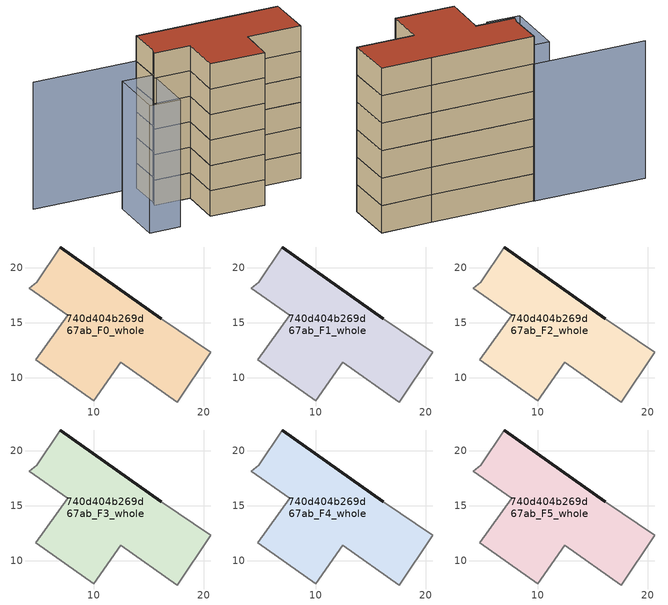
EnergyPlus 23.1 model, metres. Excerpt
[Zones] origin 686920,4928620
740d404b269d67ab_F0_whole
 floor ground (EU_floor_Construction): 17.57,7.81 20.61,12.31 16.11,15.39 6.93,21.89 4.8,18.69 4.15,18.15 7.62,15.71 4.74,11.63 9.99,7.94 12.44,11.42 z0
 wall outside (EU_wall_Construction): 6.93,21.89 16.11,15.39 z0:3
 wall adiabatic (EU_wall_Construction): 16.11,15.39 20.61,12.31 17.57,7.81 12.44,11.42 9.99,7.94 4.74,11.63 7.62,15.71 4.15,18.15 4.8,18.69 6.93,21.89 z0:3
740d404b269d67ab_F1_whole
 floor to 740d404b269d67ab_F0_whole (EU_floor_Construction): 17.57,7.81 20.61,12.31 16.11,15.39 6.93,21.89 4.8,18.69 4.15,18.15 7.62,15.71 4.74,11.63 9.99,7.94 12.44,11.42 z3
 wall outside (EU_wall_Construction): 6.93,21.89 16.11,15.39 z3:6
 wall adiabatic (EU_wall_Construction): 16.11,15.39 20.61,12.31 17.57,7.81 12.44,11.42 9.99,7.94 4.74,11.63 7.62,15.71 4.15,18.15 4.8,18.69 6.93,21.89 z3:6
740d404b269d67ab_F2_whole
 floor to 740d404b269d67ab_F1_whole (EU_floor_Construction): 17.57,7.81 20.61,12.31 16.11,15.39 6.93,21.89 4.8,18.69 4.15,18.15 7.62,15.71 4.74,11.63 9.99,7.94 12.44,11.42 z6
 wall outside (EU_wall_Construction): 6.93,21.89 16.11,15.39 z6:9
 wall adiabatic (EU_wall_Construction): 16.11,15.39 20.61,12.31 17.57,7.81 12.44,11.42 9.99,7.94 4.74,11.63 7.62,15.71 4.15,18.15 4.8,18.69 6.93,21.89 z6:9
740d404b269d67ab_F3_whole
 floor to 740d404b269d67ab_F2_whole (EU_floor_Construction): 17.57,7.81 20.61,12.31 16.11,15.39 6.93,21.89 4.8,18.69 4.15,18.15 7.62,15.71 4.74,11.63 9.99,7.94 12.44,11.42 z9
 wall outside (EU_wall_Construction): 6.93,21.89 16.11,15.39 z9:12
 wall adiabatic (EU_wall_Construction): 16.11,15.39 20.61,12.31 17.57,7.81 12.44,11.42 9.99,7.94 4.74,11.63 7.62,15.71 4.15,18.15 4.8,18.69 6.93,21.89 z9:12
740d404b269d67ab_F4_whole
 floor to 740d404b269d67ab_F3_whole (EU_floor_Construction): 17.57,7.81 20.61,12.31 16.11,15.39 6.93,21.89 4.8,18.69 4.15,18.15 7.62,15.71 4.74,11.63 9.99,7.94 12.44,11.42 z12
 wall outside (EU_wall_Construction): 6.93,21.89 16.11,15.39 z12:15
 wall adiabatic (EU_wall_Construction): 16.11,15.39 20.61,12.31 17.57,7.81 12.44,11.42 9.99,7.94 4.74,11.63 7.62,15.71 4.15,18.15 4.8,18.69 6.93,21.89 z12:15
740d404b269d67ab_F5_whole
 floor to 740d404b269d67ab_F4_whole (EU_floor_Construction): 17.57,7.81 20.61,12.31 16.11,15.39 6.93,21.89 4.8,18.69 4.15,18.15 7.62,15.71 4.74,11.63 9.99,7.94 12.44,11.42 z15
 wall outside (EU_wall_Construction): 6.93,21.89 16.11,15.39 z15:18
 wall adiabatic (EU_wall_Construction): 16.11,15.39 20.61,12.31 17.57,7.81 12.44,11.42 9.99,7.94 4.74,11.63 7.62,15.71 4.15,18.15 4.8,18.69 6.93,21.89 z15:18
 roof outside (EU_roof_Construction): 16.11,15.39 20.61,12.31 17.57,7.81 12.44,11.42 9.99,7.94 4.74,11.63 7.62,15.71 4.15,18.15 4.8,18.69 6.93,21.89 z18
shading: -2.97,28.9 7.02,21.82 / 7.02,21.82 4.78,18.67 / 1.87,20.74 4.8,18.69 / 4.8,18.69 0.97,13.22 / 0.97,13.22 -1.96,15.27 / -1.96,15.27 1.87,20.74 z0:15
[Building]
EU S2 Campaign: North Axis=0; Terrain=City; Solar Distribution=FullExterior
[Site:Location]
Bologna: Latitude=44.5; Longitude=11.25; Time Zone=1; Elevation=37
[SizingPeriod:WeatherFileDays]
AnnualSizingPeriod: Begin Month=1; Begin Day of Month=1; End Month=12; End Day of Month=31; Day of Week for Start Day=Monday; Use Weather File Daylight Saving Period=No; Use Weather File Rain and Snow Indicators=No
[MATERIAL]
EU_InternalMass_Material: Roughness=MediumRough; Thickness=0.1; Conductivity=1; Density=1800; Specific Heat=900; Thermal Absorptance=0.9; Solar Absorptance=0.7; Visible Absorptance=0.7
[MATERIAL:NOMASS] Roughness=MediumRough; Thermal Absorptance=0.9; Solar Absorptance=0.7; Visible Absorptance=0.7
Name | Thermal Resistance
EU_wall_NoMass | 0.779417
EU_roof_NoMass | 0.435466
EU_floor_NoMass | 0.588222
[CONSTRUCTION]
EU_wall_Construction: EU_wall_NoMass
EU_roof_Construction: EU_roof_NoMass
EU_floor_Construction: EU_floor_NoMass
EU_InternalMass_Construction: EU_InternalMass_Material
[ZONE] Type=1; Multiplier=1; Ceiling Height=autocalculate; Floor Area=autocalculate; Part of Total Floor Area=Yes
Name | Volume
740d404b269d67ab_F0_whole | 342.761
740d404b269d67ab_F1_whole; 740d404b269d67ab_F2_whole; 740d404b269d67ab_F3_whole; 740d404b269d67ab_F4_whole; 740d404b269d67ab_F5_whole | 342.762
[INTERNALMASS] Construction=EU_InternalMass_Construction; Surface Area=114.254
Name | Zone or ZoneList
740d404b269d67ab_F0_whole_EU_InternalMass | 740d404b269d67ab_F0_whole
740d404b269d67ab_F1_whole_EU_InternalMass | 740d404b269d67ab_F1_whole
740d404b269d67ab_F2_whole_EU_InternalMass | 740d404b269d67ab_F2_whole
740d404b269d67ab_F3_whole_EU_InternalMass | 740d404b269d67ab_F3_whole
740d404b269d67ab_F4_whole_EU_InternalMass | 740d404b269d67ab_F4_whole
740d404b269d67ab_F5_whole_EU_InternalMass | 740d404b269d67ab_F5_whole
[OTHEREQUIPMENT] Fuel Type=Electricity; Design Level Calculation Method=Watts/Area; Power per Zone Floor Area=1; Fraction Latent=0; Fraction Radiant=0; Fraction Lost=0; Carbon Dioxide Generation Rate=0; EndUse Subcategory=EU_Step8_InternalGains
Name | Zone or ZoneList or Space or SpaceList | Schedule
EU_Step8_InternalGain_740d404b269d67ab_F0_whole_f000 | 740d404b269d67ab_F0_whole | EU_Step8_GainSchedule_740d404b269d67ab_F0_whole_f000
EU_Step8_InternalGain_740d404b269d67ab_F1_whole_f000 | 740d404b269d67ab_F1_whole | EU_Step8_GainSchedule_740d404b269d67ab_F1_whole_f000
EU_Step8_InternalGain_740d404b269d67ab_F2_whole_f000 | 740d404b269d67ab_F2_whole | EU_Step8_GainSchedule_740d404b269d67ab_F2_whole_f000
EU_Step8_InternalGain_740d404b269d67ab_F3_whole_f000 | 740d404b269d67ab_F3_whole | EU_Step8_GainSchedule_740d404b269d67ab_F3_whole_f000
EU_Step8_InternalGain_740d404b269d67ab_F4_whole_f000 | 740d404b269d67ab_F4_whole | EU_Step8_GainSchedule_740d404b269d67ab_F4_whole_f000
EU_Step8_InternalGain_740d404b269d67ab_F5_whole_f000 | 740d404b269d67ab_F5_whole | EU_Step8_GainSchedule_740d404b269d67ab_F5_whole_f000
[ZONEVENTILATION:DESIGNFLOWRATE] Schedule=EU_AlwaysOn; Design Flow Rate Calculation Method=AirChanges/Hour; Air Changes per Hour=0.712058; Ventilation Type=Natural; Fan Pressure Rise=0; Fan Total Efficiency=1; Constant Term Coefficient=1; Temperature Term Coefficient=0; Velocity Term Coefficient=0; Velocity Squared Term Coefficient=0; Minimum Indoor Temperature=-100; Maximum Indoor Temperature=100; Delta Temperature=-100; Minimum Outdoor Temperature=-100; Maximum Outdoor Temperature=100; Maximum Wind Speed=40
Name | Zone or ZoneList or Space or SpaceList
EU_ConstantAir_740d404b269d67ab_F0_whole | 740d404b269d67ab_F0_whole
EU_ConstantAir_740d404b269d67ab_F1_whole | 740d404b269d67ab_F1_whole
EU_ConstantAir_740d404b269d67ab_F2_whole | 740d404b269d67ab_F2_whole
EU_ConstantAir_740d404b269d67ab_F3_whole | 740d404b269d67ab_F3_whole
EU_ConstantAir_740d404b269d67ab_F4_whole | 740d404b269d67ab_F4_whole
EU_ConstantAir_740d404b269d67ab_F5_whole | 740d404b269d67ab_F5_whole
[HVACTEMPLATE:THERMOSTAT] Constant Heating Setpoint=20; Constant Cooling Setpoint=50
EU_HeatOnly_740d404b269d67ab_F0_whole; EU_HeatOnly_740d404b269d67ab_F1_whole; EU_HeatOnly_740d404b269d67ab_F2_whole; EU_HeatOnly_740d404b269d67ab_F3_whole; EU_HeatOnly_740d404b269d67ab_F4_whole; EU_HeatOnly_740d404b269d67ab_F5_whole
[HVACTEMPLATE:ZONE:IDEALLOADSAIRSYSTEM] System Availability Schedule=EU_AlwaysOn; Maximum Heating Supply Air Temperature=50; Minimum Cooling Supply Air Temperature=13; Maximum Heating Supply Air Humidity Ratio=0.0156; Minimum Cooling Supply Air Humidity Ratio=0.0077; Heating Limit=NoLimit; Cooling Limit=NoLimit; Heating Availability Schedule=EU_AlwaysOn; Cooling Availability Schedule=EU_CoolingOff; Dehumidification Control Type=ConstantSensibleHeatRatio; Cooling Sensible Heat Ratio=0.7; Dehumidification Setpoint=60; Humidification Control Type=None; Humidification Setpoint=30; Outdoor Air Method=None; Outdoor Air Flow Rate per Person=0.00944; Outdoor Air Flow Rate per Zone Floor Area=0; Outdoor Air Flow Rate per Zone=0; Demand Controlled Ventilation Type=None; Outdoor Air Economizer Type=NoEconomizer; Heat Recovery Type=None; Sensible Heat Recovery Effectiveness=0.7; Latent Heat Recovery Effectiveness=0.65
Name | Template Thermostat
740d404b269d67ab_F0_whole | EU_HeatOnly_740d404b269d67ab_F0_whole
740d404b269d67ab_F1_whole | EU_HeatOnly_740d404b269d67ab_F1_whole
740d404b269d67ab_F2_whole | EU_HeatOnly_740d404b269d67ab_F2_whole
740d404b269d67ab_F3_whole | EU_HeatOnly_740d404b269d67ab_F3_whole
740d404b269d67ab_F4_whole | EU_HeatOnly_740d404b269d67ab_F4_whole
740d404b269d67ab_F5_whole | EU_HeatOnly_740d404b269d67ab_F5_whole
[SIZING:ZONE] Zone Cooling Design Supply Air Temperature Input Method=SupplyAirTemperature; Zone Cooling Design Supply Air Temperature=13; Zone Heating Design Supply Air Temperature Input Method=SupplyAirTemperature; Zone Heating Design Supply Air Temperature=50; Zone Cooling Design Supply Air Humidity Ratio=0.008; Zone Heating Design Supply Air Humidity Ratio=0.008; Cooling Design Air Flow Method=DesignDay; Cooling Design Air Flow Rate=0; Cooling Minimum Air Flow per Zone Floor Area=0.000762; Cooling Minimum Air Flow=0; Cooling Minimum Air Flow Fraction=0.2; Heating Design Air Flow Method=DesignDay; Heating Design Air Flow Rate=0; Heating Maximum Air Flow per Zone Floor Area=0.002032; Heating Maximum Air Flow=0.141576; Heating Maximum Air Flow Fraction=0.3; Account for Dedicated Outdoor Air System=No; Dedicated Outdoor Air System Control Strategy=NeutralSupplyAir; Dedicated Outdoor Air Low Setpoint Temperature for Design=autosize; Dedicated Outdoor Air High Setpoint Temperature for Design=autosize; Zone Load Sizing Method=Sensible Load Only No Latent Load; Zone Latent Cooling Design Supply Air Humidity Ratio Input Method=HumidityRatioDifference; Zone Cooling Design Supply Air Humidity Ratio Difference=0.005; Zone Latent Heating Design Supply Air Humidity Ratio Input Method=HumidityRatioDifference; Zone Humidification Design Supply Air Humidity Ratio Difference=0.005
740d404b269d67ab_F0_whole; 740d404b269d67ab_F1_whole; 740d404b269d67ab_F2_whole; 740d404b269d67ab_F3_whole; 740d404b269d67ab_F4_whole; 740d404b269d67ab_F5_whole
[SCHEDULE:CONSTANT]
Name | Hourly Value
EU_AlwaysOn | 1
EU_CoolingOff | 0
[SCHEDULE:FILE] Column Number=1; Rows to Skip at Top=0; Number of Hours of Data=8760; Column Separator=Comma; Interpolate to Timestep=No; Minutes per Item=60; Adjust Schedule for Daylight Savings=Yes
Name | File
EU_Step8_GainSchedule_740d404b269d67ab_F0_whole_f000 | ../../schedules/740d404b269d67ab/740d404b269d67ab_F0_whole_f000_gain.csv
EU_Step8_GainSchedule_740d404b269d67ab_F1_whole_f000 | ../../schedules/740d404b269d67ab/740d404b269d67ab_F1_whole_f000_gain.csv
EU_Step8_GainSchedule_740d404b269d67ab_F2_whole_f000 | ../../schedules/740d404b269d67ab/740d404b269d67ab_F2_whole_f000_gain.csv
EU_Step8_GainSchedule_740d404b269d67ab_F3_whole_f000 | ../../schedules/740d404b269d67ab/740d404b269d67ab_F3_whole_f000_gain.csv
EU_Step8_GainSchedule_740d404b269d67ab_F4_whole_f000 | ../../schedules/740d404b269d67ab/740d404b269d67ab_F4_whole_f000_gain.csv
EU_Step8_GainSchedule_740d404b269d67ab_F5_whole_f000 | ../../schedules/740d404b269d67ab/740d404b269d67ab_F5_whole_f000_gain.csv
